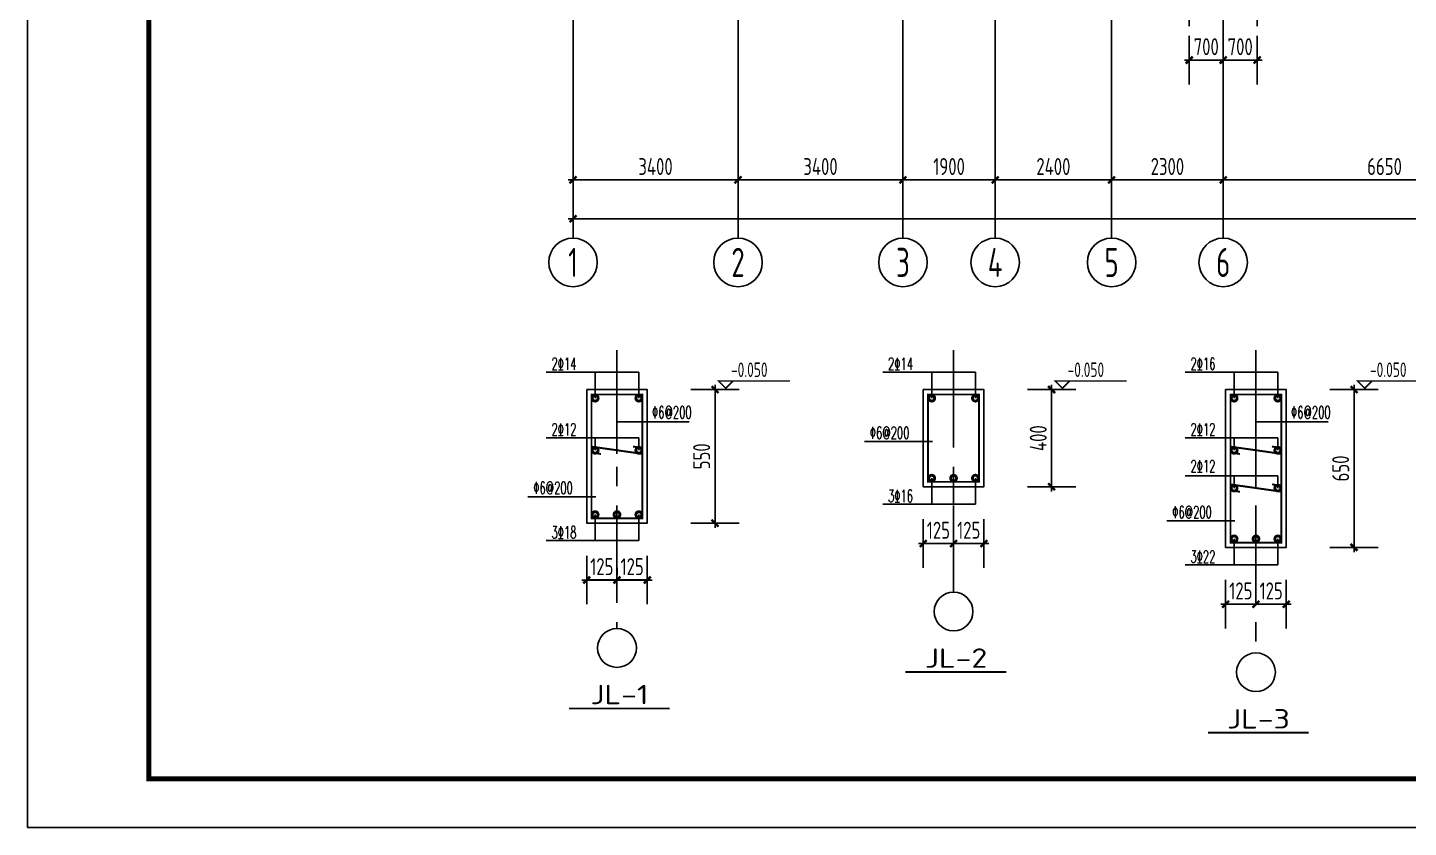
# Model space of a CAD drawing. Extents: x 665703 to 1047784, y -160603 to 92239.
# Drawn here: x 668998 to 697455, y 50222 to 66695 of the extents above; entities that cross this region are included whole.
import ezdxf
from ezdxf.enums import TextEntityAlignment as Align

# ---------------------------------------------------------------- set-up
doc = ezdxf.new("R2010")
doc.units = 0
doc.header["$LTSCALE"] = 800
doc.linetypes.add('CENTER', pattern=[2, 1.25, -0.25, 0.25, -0.25])
doc.linetypes.add('CENTERX2', pattern=[4, 2.5, -0.5, 0.5, -0.5])
doc.layers.get('0').update_dxf_attribs({"linetype": 'CONTINUOUS'})
doc.layers.get('Defpoints').update_dxf_attribs({"linetype": 'CONTINUOUS'})
for name, color, linetype in [('AXINI', 5, 'CENTERX2'), ('AXIS', 4, 'CENTER'), ('DIM', 2, 'CONTINUOUS'), ('GJ', 1, 'CONTINUOUS'), ('GPSCOMMON', 7, 'CONTINUOUS'), ('NUM', 7, 'CONTINUOUS'), ('TK', 7, 'CONTINUOUS'), ('承台', 7, 'CONTINUOUS')]:
    doc.layers.add(name, color=color, linetype=linetype)
doc.styles.add('HZ1', font='TXT.shx', dxfattribs={"width": 0.6, "height": 250, "bigfont": 'HZTXT.shx'})
doc.styles.add('TSSD_Axis', font='tssdeng.shx', dxfattribs={"width": 0.7, "bigfont": 'tssdchn.shx'})
doc.styles.add('TSSD_Dimension', font='Tssdeng.shx', dxfattribs={"width": 0.75, "bigfont": 'hztxt.shx'})
doc.dimstyles.new('TSSD_100_100', dxfattribs={"dimtxt": 350, "dimasz": 100, "dimexe": 100, "dimexo": 250, "dimgap": 100, "dimtad": 1, "dimdec": 0, "dimzin": 0, "dimdsep": 46, "dimtxsty": 'TSSD_Dimension', "dimblk": 'ARCHTICK', "dimcen": 0, "dimdle": 100, "dimclrt": 7, "dimadec": 0, "dimazin": 0, "dimtfac": 1, "dimtdec": 0, "dimtix": 1, "dimtmove": 2, "dimatfit": 3, "dimldrblk": 'ARCHTICK', "dimfxl": 0, "dimtolj": 1, "dimtzin": 0, "dimarcsym": 0})
doc.dimstyles.new('TSSD_20_100', dxfattribs={"dimtxt": 350, "dimasz": 100, "dimexe": 100, "dimexo": 250, "dimgap": 100, "dimtad": 1, "dimdec": 0, "dimlfac": 0.2, "dimzin": 0, "dimdsep": 46, "dimtxsty": 'TSSD_Dimension', "dimblk": 'ARCHTICK', "dimcen": 0, "dimdle": 100, "dimclrt": 7, "dimadec": 0, "dimazin": 0, "dimtfac": 1, "dimtdec": 0, "dimtix": 1, "dimtmove": 2, "dimatfit": 3, "dimldrblk": 'ARCHTICK', "dimfxl": 0, "dimtolj": 1, "dimtzin": 0, "dimarcsym": 0})

# ---------------------------------------------------------------- blocks, each defined once
blk = doc.blocks.new('ts_axno')
at = {"color": 0, "linetype": 'ByBlock', "lineweight": -2}
blk.add_circle((0, 0), 0.5, dxfattribs=at)
at = {"color": 0, "linetype": 'ByBlock', "lineweight": -2, "style": 'TSSD_Axis', "width": 0.7}
blk.add_attdef('A', text='', height=0.6, dxfattribs=at).set_placement((0, 0), align=Align.MIDDLE_CENTER)
blk = doc.blocks.new('_ArchTick')
at = {"color": 0, "const_width": 0.5}
blk.add_lwpolyline([(-0.71, -0.71), (0.71, 0.71)], dxfattribs=at)
blk = doc.blocks.new('*D1181')
at = {"layer": 'Defpoints', "color": 0, "transparency": 16777216}
for p in [(693639, 66359), (700289, 66359), (693639, 63559)]:
    blk.add_point(p, dxfattribs=at)
at = {"layer": 'DIM', "color": 0, "lineweight": -2, "transparency": 16777216}
for p, q in [((693639, 66109), (693639, 63459)), ((700289, 66109), (700289, 63459)), ((700389, 63559), (693539, 63559))]:
    blk.add_line(p, q, dxfattribs=at)
at = {"layer": 'DIM', "color": 0, "lineweight": -2, "transparency": 16777216, "xscale": 100, "yscale": 100, "zscale": 100, "rotation": 180}
blk.add_blockref('_ArchTick', (693639, 63559), dxfattribs=at)
at = {"layer": 'DIM', "color": 0, "lineweight": -2, "transparency": 16777216, "xscale": 100, "yscale": 100, "zscale": 100}
blk.add_blockref('_ArchTick', (700289, 63559), dxfattribs=at)
at = {"layer": 'DIM', "color": 7, "transparency": 16777216, "insert": (696964, 63834), "char_height": 350, "attachment_point": 5, "style": 'TSSD_Dimension'}
blk.add_mtext('\\A1;6650', dxfattribs=at)
blk = doc.blocks.new('*D1180')
at = {"layer": 'Defpoints', "color": 0, "transparency": 16777216}
for p in [(691339, 66359), (693639, 66359), (691339, 63559)]:
    blk.add_point(p, dxfattribs=at)
at = {"layer": 'DIM', "color": 0, "lineweight": -2, "transparency": 16777216}
for p, q in [((691339, 66109), (691339, 63459)), ((693639, 66109), (693639, 63459)), ((693739, 63559), (691239, 63559))]:
    blk.add_line(p, q, dxfattribs=at)
at = {"layer": 'DIM', "color": 0, "lineweight": -2, "transparency": 16777216, "xscale": 100, "yscale": 100, "zscale": 100, "rotation": 180}
blk.add_blockref('_ArchTick', (691339, 63559), dxfattribs=at)
at = {"layer": 'DIM', "color": 0, "lineweight": -2, "transparency": 16777216, "xscale": 100, "yscale": 100, "zscale": 100}
blk.add_blockref('_ArchTick', (693639, 63559), dxfattribs=at)
at = {"layer": 'DIM', "color": 7, "transparency": 16777216, "insert": (692489, 63834), "char_height": 350, "attachment_point": 5, "style": 'TSSD_Dimension'}
blk.add_mtext('\\A1;2300', dxfattribs=at)
blk = doc.blocks.new('*D1179')
at = {"layer": 'Defpoints', "color": 0, "transparency": 16777216}
for p in [(688939, 66359), (691339, 66359), (688939, 63559)]:
    blk.add_point(p, dxfattribs=at)
at = {"layer": 'DIM', "color": 0, "lineweight": -2, "transparency": 16777216}
for p, q in [((688939, 66109), (688939, 63459)), ((691339, 66109), (691339, 63459)), ((691439, 63559), (688839, 63559))]:
    blk.add_line(p, q, dxfattribs=at)
at = {"layer": 'DIM', "color": 0, "lineweight": -2, "transparency": 16777216, "xscale": 100, "yscale": 100, "zscale": 100, "rotation": 180}
blk.add_blockref('_ArchTick', (688939, 63559), dxfattribs=at)
at = {"layer": 'DIM', "color": 0, "lineweight": -2, "transparency": 16777216, "xscale": 100, "yscale": 100, "zscale": 100}
blk.add_blockref('_ArchTick', (691339, 63559), dxfattribs=at)
at = {"layer": 'DIM', "color": 7, "transparency": 16777216, "insert": (690139, 63834), "char_height": 350, "attachment_point": 5, "style": 'TSSD_Dimension'}
blk.add_mtext('\\A1;2400', dxfattribs=at)
blk = doc.blocks.new('*D1178')
at = {"layer": 'Defpoints', "color": 0, "transparency": 16777216}
for p in [(687039, 66359), (688939, 66359), (687039, 63559)]:
    blk.add_point(p, dxfattribs=at)
at = {"layer": 'DIM', "color": 0, "lineweight": -2, "transparency": 16777216}
for p, q in [((687039, 66109), (687039, 63459)), ((688939, 66109), (688939, 63459)), ((689039, 63559), (686939, 63559))]:
    blk.add_line(p, q, dxfattribs=at)
at = {"layer": 'DIM', "color": 0, "lineweight": -2, "transparency": 16777216, "xscale": 100, "yscale": 100, "zscale": 100, "rotation": 180}
blk.add_blockref('_ArchTick', (687039, 63559), dxfattribs=at)
at = {"layer": 'DIM', "color": 0, "lineweight": -2, "transparency": 16777216, "xscale": 100, "yscale": 100, "zscale": 100}
blk.add_blockref('_ArchTick', (688939, 63559), dxfattribs=at)
at = {"layer": 'DIM', "color": 7, "transparency": 16777216, "insert": (687989, 63834), "char_height": 350, "attachment_point": 5, "style": 'TSSD_Dimension'}
blk.add_mtext('\\A1;1900', dxfattribs=at)
blk = doc.blocks.new('*D1177')
at = {"layer": 'Defpoints', "color": 0, "transparency": 16777216}
for p in [(683639, 66359), (687039, 66359), (683639, 63559)]:
    blk.add_point(p, dxfattribs=at)
at = {"layer": 'DIM', "color": 0, "lineweight": -2, "transparency": 16777216}
for p, q in [((683639, 66109), (683639, 63459)), ((687039, 66109), (687039, 63459)), ((687139, 63559), (683539, 63559))]:
    blk.add_line(p, q, dxfattribs=at)
at = {"layer": 'DIM', "color": 0, "lineweight": -2, "transparency": 16777216, "xscale": 100, "yscale": 100, "zscale": 100, "rotation": 180}
blk.add_blockref('_ArchTick', (683639, 63559), dxfattribs=at)
at = {"layer": 'DIM', "color": 0, "lineweight": -2, "transparency": 16777216, "xscale": 100, "yscale": 100, "zscale": 100}
blk.add_blockref('_ArchTick', (687039, 63559), dxfattribs=at)
at = {"layer": 'DIM', "color": 7, "transparency": 16777216, "insert": (685339, 63834), "char_height": 350, "attachment_point": 5, "style": 'TSSD_Dimension'}
blk.add_mtext('\\A1;3400', dxfattribs=at)
blk = doc.blocks.new('*D1176')
at = {"layer": 'Defpoints', "color": 0, "transparency": 16777216}
for p in [(680239, 66359), (683639, 66359), (680239, 63559)]:
    blk.add_point(p, dxfattribs=at)
at = {"layer": 'DIM', "color": 0, "lineweight": -2, "transparency": 16777216}
for p, q in [((680239, 66109), (680239, 63459)), ((683639, 66109), (683639, 63459)), ((683739, 63559), (680139, 63559))]:
    blk.add_line(p, q, dxfattribs=at)
at = {"layer": 'DIM', "color": 0, "lineweight": -2, "transparency": 16777216, "xscale": 100, "yscale": 100, "zscale": 100, "rotation": 180}
blk.add_blockref('_ArchTick', (680239, 63559), dxfattribs=at)
at = {"layer": 'DIM', "color": 0, "lineweight": -2, "transparency": 16777216, "xscale": 100, "yscale": 100, "zscale": 100}
blk.add_blockref('_ArchTick', (683639, 63559), dxfattribs=at)
at = {"layer": 'DIM', "color": 7, "transparency": 16777216, "insert": (681939, 63834), "char_height": 350, "attachment_point": 5, "style": 'TSSD_Dimension'}
blk.add_mtext('\\A1;3400', dxfattribs=at)
blk = doc.blocks.new('*D1167')
at = {"layer": 'Defpoints', "color": 0, "transparency": 16777216}
for p in [(680239, 66359), (720239, 66359), (720239, 62759)]:
    blk.add_point(p, dxfattribs=at)
at = {"layer": 'DIM', "color": 0, "lineweight": -2, "transparency": 16777216}
for p, q in [((680239, 66109), (680239, 62659)), ((720239, 66109), (720239, 62659)), ((680139, 62759), (720339, 62759))]:
    blk.add_line(p, q, dxfattribs=at)
at = {"layer": 'DIM', "color": 0, "lineweight": -2, "transparency": 16777216, "xscale": 100, "yscale": 100, "zscale": 100, "rotation": 180}
blk.add_blockref('_ArchTick', (680239, 62759), dxfattribs=at)
at = {"layer": 'DIM', "color": 0, "lineweight": -2, "transparency": 16777216, "xscale": 100, "yscale": 100, "zscale": 100}
blk.add_blockref('_ArchTick', (720239, 62759), dxfattribs=at)
at = {"layer": 'DIM', "color": 7, "transparency": 16777216, "insert": (700239, 63034), "char_height": 350, "attachment_point": 5, "style": 'TSSD_Dimension'}
blk.add_mtext('\\A1;40000', dxfattribs=at)
blk = doc.blocks.new('*D1200')
at = {"layer": 'Defpoints', "color": 0, "transparency": 16777216}
for p in [(692939, 66027), (693639, 66027), (693639, 66027)]:
    blk.add_point(p, dxfattribs=at)
at = {"layer": 'DIM', "color": 0, "lineweight": -2, "transparency": 16777216}
for p, q in [((692939, 66027), (692839, 66027)), ((692939, 66277), (692939, 66127)), ((692939, 66027), (693639, 66027)), ((693639, 66277), (693639, 66127)), ((693639, 66027), (693739, 66027))]:
    blk.add_line(p, q, dxfattribs=at)
at = {"layer": 'DIM', "color": 0, "lineweight": -2, "transparency": 16777216, "xscale": 100, "yscale": 100, "zscale": 100}
blk.add_blockref('_ArchTick', (692939, 66027), dxfattribs=at)
at = {"layer": 'DIM', "color": 0, "lineweight": -2, "transparency": 16777216, "xscale": 100, "yscale": 100, "zscale": 100, "rotation": 180}
blk.add_blockref('_ArchTick', (693639, 66027), dxfattribs=at)
at = {"layer": 'DIM', "color": 7, "transparency": 16777216, "insert": (693289, 66302), "char_height": 350, "attachment_point": 5, "style": 'TSSD_Dimension'}
blk.add_mtext('\\A1;700', dxfattribs=at)
blk = doc.blocks.new('*D1199')
at = {"layer": 'Defpoints', "color": 0, "transparency": 16777216}
for p in [(693639, 66027), (694339, 66027), (694339, 66027)]:
    blk.add_point(p, dxfattribs=at)
at = {"layer": 'DIM', "color": 0, "lineweight": -2, "transparency": 16777216}
for p, q in [((693639, 66027), (693539, 66027)), ((693639, 66277), (693639, 66127)), ((693639, 66027), (694339, 66027)), ((694339, 66277), (694339, 66127)), ((694339, 66027), (694439, 66027))]:
    blk.add_line(p, q, dxfattribs=at)
at = {"layer": 'DIM', "color": 0, "lineweight": -2, "transparency": 16777216, "xscale": 100, "yscale": 100, "zscale": 100}
blk.add_blockref('_ArchTick', (693639, 66027), dxfattribs=at)
at = {"layer": 'DIM', "color": 0, "lineweight": -2, "transparency": 16777216, "xscale": 100, "yscale": 100, "zscale": 100, "rotation": 180}
blk.add_blockref('_ArchTick', (694339, 66027), dxfattribs=at)
at = {"layer": 'DIM', "color": 7, "transparency": 16777216, "insert": (693989, 66302), "char_height": 350, "attachment_point": 5, "style": 'TSSD_Dimension'}
blk.add_mtext('\\A1;700', dxfattribs=at)
blk = doc.blocks.new('TK2')
at = {"layer": 'TK', "color": 2}
blk.add_lwpolyline([(59400, 42000), (0, 42000), (0, 0), (59400, 0)], close=True, dxfattribs=at)
at = {"layer": 'TK', "color": 2, "const_width": 100}
blk.add_lwpolyline([(2500, 41000), (58400, 41000), (58400, 1000), (2500, 1000)], close=True, dxfattribs=at)
blk = doc.blocks.new('*D1190')
at = {"layer": 'Defpoints', "color": 0, "transparency": 16777216}
for p in [(680520, 55317), (681145, 55317), (681145, 55317)]:
    blk.add_point(p, dxfattribs=at)
at = {"layer": 'DIM', "color": 0, "lineweight": -2, "transparency": 16777216}
for p, q in [((680520, 55567), (680520, 55417)), ((681145, 55567), (681145, 55417)), ((680520, 55317), (680420, 55317)), ((680520, 55317), (681145, 55317)), ((681145, 55317), (681245, 55317))]:
    blk.add_line(p, q, dxfattribs=at)
at = {"layer": 'DIM', "color": 0, "lineweight": -2, "transparency": 16777216, "xscale": 100, "yscale": 100, "zscale": 100}
blk.add_blockref('_ArchTick', (680520, 55317), dxfattribs=at)
at = {"layer": 'DIM', "color": 0, "lineweight": -2, "transparency": 16777216, "xscale": 100, "yscale": 100, "zscale": 100, "rotation": 180}
blk.add_blockref('_ArchTick', (681145, 55317), dxfattribs=at)
at = {"layer": 'DIM', "color": 7, "transparency": 16777216, "insert": (680832, 55592), "char_height": 350, "attachment_point": 5, "style": 'TSSD_Dimension'}
blk.add_mtext('\\A1;125', dxfattribs=at)
blk = doc.blocks.new('*D1186')
at = {"layer": 'Defpoints', "color": 0, "transparency": 16777216}
for p in [(683165, 59239), (683165, 59239), (683165, 56489)]:
    blk.add_point(p, dxfattribs=at)
at = {"layer": 'DIM', "color": 0, "lineweight": -2, "transparency": 16777216}
for p, q in [((682915, 59239), (683065, 59239)), ((683165, 56389), (683165, 59339)), ((682915, 56489), (683065, 56489))]:
    blk.add_line(p, q, dxfattribs=at)
at = {"layer": 'DIM', "color": 0, "lineweight": -2, "transparency": 16777216, "xscale": 100, "yscale": 100, "zscale": 100}
for p, rotation in [((683165, 59239), 90), ((683165, 56489), 270)]:
    blk.add_blockref('_ArchTick', p, dxfattribs=dict(at, rotation=rotation))
at = {"layer": 'DIM', "color": 7, "transparency": 16777216, "insert": (682890, 57864), "char_height": 350, "attachment_point": 5, "rotation": 90, "style": 'TSSD_Dimension'}
blk.add_mtext('\\A1;550', dxfattribs=at)
blk = doc.blocks.new('*D1189')
at = {"layer": 'Defpoints', "color": 0, "transparency": 16777216}
for p in [(681145, 55317), (681770, 55317), (681770, 55317)]:
    blk.add_point(p, dxfattribs=at)
at = {"layer": 'DIM', "color": 0, "lineweight": -2, "transparency": 16777216}
for p, q in [((681145, 55567), (681145, 55417)), ((681770, 55567), (681770, 55417)), ((681145, 55317), (681045, 55317)), ((681145, 55317), (681770, 55317)), ((681770, 55317), (681870, 55317))]:
    blk.add_line(p, q, dxfattribs=at)
at = {"layer": 'DIM', "color": 0, "lineweight": -2, "transparency": 16777216, "xscale": 100, "yscale": 100, "zscale": 100}
blk.add_blockref('_ArchTick', (681145, 55317), dxfattribs=at)
at = {"layer": 'DIM', "color": 0, "lineweight": -2, "transparency": 16777216, "xscale": 100, "yscale": 100, "zscale": 100, "rotation": 180}
blk.add_blockref('_ArchTick', (681770, 55317), dxfattribs=at)
at = {"layer": 'DIM', "color": 7, "transparency": 16777216, "insert": (681457, 55592), "char_height": 350, "attachment_point": 5, "style": 'TSSD_Dimension'}
blk.add_mtext('\\A1;125', dxfattribs=at)
blk = doc.blocks.new('*D1188')
at = {"layer": 'Defpoints', "color": 0, "transparency": 16777216}
for p in [(687457, 56067), (688082, 56067), (688082, 56067)]:
    blk.add_point(p, dxfattribs=at)
at = {"layer": 'DIM', "color": 0, "lineweight": -2, "transparency": 16777216}
for p, q in [((687457, 56067), (687357, 56067)), ((687457, 56317), (687457, 56167)), ((687457, 56067), (688082, 56067)), ((688082, 56317), (688082, 56167)), ((688082, 56067), (688182, 56067))]:
    blk.add_line(p, q, dxfattribs=at)
at = {"layer": 'DIM', "color": 0, "lineweight": -2, "transparency": 16777216, "xscale": 100, "yscale": 100, "zscale": 100}
blk.add_blockref('_ArchTick', (687457, 56067), dxfattribs=at)
at = {"layer": 'DIM', "color": 0, "lineweight": -2, "transparency": 16777216, "xscale": 100, "yscale": 100, "zscale": 100, "rotation": 180}
blk.add_blockref('_ArchTick', (688082, 56067), dxfattribs=at)
at = {"layer": 'DIM', "color": 7, "transparency": 16777216, "insert": (687769, 56342), "char_height": 350, "attachment_point": 5, "style": 'TSSD_Dimension'}
blk.add_mtext('\\A1;125', dxfattribs=at)
blk = doc.blocks.new('*D1185')
at = {"layer": 'Defpoints', "color": 0, "transparency": 16777216}
for p in [(690102, 59239), (690102, 59239), (690102, 57239)]:
    blk.add_point(p, dxfattribs=at)
at = {"layer": 'DIM', "color": 0, "lineweight": -2, "transparency": 16777216}
for p, q in [((689852, 59239), (690002, 59239)), ((690102, 57139), (690102, 59339)), ((689852, 57239), (690002, 57239))]:
    blk.add_line(p, q, dxfattribs=at)
at = {"layer": 'DIM', "color": 0, "lineweight": -2, "transparency": 16777216, "xscale": 100, "yscale": 100, "zscale": 100}
for p, rotation in [((690102, 59239), 90), ((690102, 57239), 270)]:
    blk.add_blockref('_ArchTick', p, dxfattribs=dict(at, rotation=rotation))
at = {"layer": 'DIM', "color": 7, "transparency": 16777216, "insert": (689827, 58239), "char_height": 350, "attachment_point": 5, "rotation": 90, "style": 'TSSD_Dimension'}
blk.add_mtext('\\A1;400', dxfattribs=at)
blk = doc.blocks.new('*D1187')
at = {"layer": 'Defpoints', "color": 0, "transparency": 16777216}
for p in [(688082, 56067), (688707, 56067), (688707, 56067)]:
    blk.add_point(p, dxfattribs=at)
at = {"layer": 'DIM', "color": 0, "lineweight": -2, "transparency": 16777216}
for p, q in [((688082, 56067), (687982, 56067)), ((688082, 56317), (688082, 56167)), ((688082, 56067), (688707, 56067)), ((688707, 56317), (688707, 56167)), ((688707, 56067), (688807, 56067))]:
    blk.add_line(p, q, dxfattribs=at)
at = {"layer": 'DIM', "color": 0, "lineweight": -2, "transparency": 16777216, "xscale": 100, "yscale": 100, "zscale": 100}
blk.add_blockref('_ArchTick', (688082, 56067), dxfattribs=at)
at = {"layer": 'DIM', "color": 0, "lineweight": -2, "transparency": 16777216, "xscale": 100, "yscale": 100, "zscale": 100, "rotation": 180}
blk.add_blockref('_ArchTick', (688707, 56067), dxfattribs=at)
at = {"layer": 'DIM', "color": 7, "transparency": 16777216, "insert": (688394, 56342), "char_height": 350, "attachment_point": 5, "style": 'TSSD_Dimension'}
blk.add_mtext('\\A1;125', dxfattribs=at)
blk = doc.blocks.new('*D1192')
at = {"layer": 'Defpoints', "color": 0, "transparency": 16777216}
for p in [(693689, 54817), (694314, 54817), (694314, 54817)]:
    blk.add_point(p, dxfattribs=at)
at = {"layer": 'DIM', "color": 0, "lineweight": -2, "transparency": 16777216}
for p, q in [((693689, 55067), (693689, 54917)), ((694314, 55067), (694314, 54917)), ((693689, 54817), (693589, 54817)), ((693689, 54817), (694314, 54817)), ((694314, 54817), (694414, 54817))]:
    blk.add_line(p, q, dxfattribs=at)
at = {"layer": 'DIM', "color": 0, "lineweight": -2, "transparency": 16777216, "xscale": 100, "yscale": 100, "zscale": 100}
blk.add_blockref('_ArchTick', (693689, 54817), dxfattribs=at)
at = {"layer": 'DIM', "color": 0, "lineweight": -2, "transparency": 16777216, "xscale": 100, "yscale": 100, "zscale": 100, "rotation": 180}
blk.add_blockref('_ArchTick', (694314, 54817), dxfattribs=at)
at = {"layer": 'DIM', "color": 7, "transparency": 16777216, "insert": (694002, 55092), "char_height": 350, "attachment_point": 5, "style": 'TSSD_Dimension'}
blk.add_mtext('\\A1;125', dxfattribs=at)
blk = doc.blocks.new('*D1184')
at = {"layer": 'Defpoints', "color": 0, "transparency": 16777216}
for p in [(696335, 59239), (696335, 59239), (696335, 55989)]:
    blk.add_point(p, dxfattribs=at)
at = {"layer": 'DIM', "color": 0, "lineweight": -2, "transparency": 16777216}
for p, q in [((696085, 59239), (696235, 59239)), ((696335, 55889), (696335, 59339)), ((696085, 55989), (696235, 55989))]:
    blk.add_line(p, q, dxfattribs=at)
at = {"layer": 'DIM', "color": 0, "lineweight": -2, "transparency": 16777216, "xscale": 100, "yscale": 100, "zscale": 100}
for p, rotation in [((696335, 59239), 90), ((696335, 55989), 270)]:
    blk.add_blockref('_ArchTick', p, dxfattribs=dict(at, rotation=rotation))
at = {"layer": 'DIM', "color": 7, "transparency": 16777216, "insert": (696060, 57614), "char_height": 350, "attachment_point": 5, "rotation": 90, "style": 'TSSD_Dimension'}
blk.add_mtext('\\A1;650', dxfattribs=at)
blk = doc.blocks.new('*D1191')
at = {"layer": 'Defpoints', "color": 0, "transparency": 16777216}
for p in [(694314, 54817), (694939, 54817), (694939, 54817)]:
    blk.add_point(p, dxfattribs=at)
at = {"layer": 'DIM', "color": 0, "lineweight": -2, "transparency": 16777216}
for p, q in [((694314, 55067), (694314, 54917)), ((694939, 55067), (694939, 54917)), ((694314, 54817), (694214, 54817)), ((694314, 54817), (694939, 54817)), ((694939, 54817), (695039, 54817))]:
    blk.add_line(p, q, dxfattribs=at)
at = {"layer": 'DIM', "color": 0, "lineweight": -2, "transparency": 16777216, "xscale": 100, "yscale": 100, "zscale": 100}
blk.add_blockref('_ArchTick', (694314, 54817), dxfattribs=at)
at = {"layer": 'DIM', "color": 0, "lineweight": -2, "transparency": 16777216, "xscale": 100, "yscale": 100, "zscale": 100, "rotation": 180}
blk.add_blockref('_ArchTick', (694939, 54817), dxfattribs=at)
at = {"layer": 'DIM', "color": 7, "transparency": 16777216, "insert": (694627, 55092), "char_height": 350, "attachment_point": 5, "style": 'TSSD_Dimension'}
blk.add_mtext('\\A1;125', dxfattribs=at)

msp = doc.modelspace()

# ---------------------------------------------------------------- linework, layer by layer
at = {"layer": 'AXINI'}
for p, q in [((681144.8, 60049.2), (681144.8, 54317.5)), ((688081.6, 60049.2), (688081.6, 55067.5)), ((694314.3, 60049.2), (694314.3, 53817.5))]:
    msp.add_line(p, q, dxfattribs=at)
at = {"layer": 'AXIS'}
for p, q in [((693638.8, 66358.9), (693638.8, 88845.1)), ((687038.8, 66358.9), (687038.8, 87379.3)), ((680238.8, 66358.9), (680238.8, 87358.9)), ((683638.8, 66358.9), (683638.8, 87358.9)), ((688938.8, 66358.9), (688938.8, 86233.9)), ((691338.8, 66358.9), (691338.8, 86233.9)), ((692938.8, 65526.8), (692938.8, 68437.6)), ((694338.8, 65526.8), (694338.8, 68437.6))]:
    msp.add_line(p, q, dxfattribs=at)
at = {"layer": 'DIM'}
for points, const_width in [([(683537.2, 59417), (683387.2, 59267), (683237.2, 59417), (684713.7, 59417)], 31.2), ([(690473.9, 59417), (690323.9, 59267), (690173.9, 59417), (691650.5, 59417)], 31.2), ([(696706.7, 59417), (696556.7, 59267), (696406.7, 59417), (697883.2, 59417)], 31.2), ([(687089.3, 53420.3), (689169.7, 53420.3)], 40), ([(680152.5, 52670.3), (682233, 52670.3)], 40), ([(693322, 52170.3), (695402.5, 52170.3)], 40)]:
    msp.add_lwpolyline(points, dxfattribs=dict(at, const_width=const_width))
for centre in [(688081.6, 54667.5), (681144.8, 53917.5), (694314.3, 53417.5)]:
    msp.add_circle(centre, 400, dxfattribs=at)
at = {"layer": 'GJ', "const_width": 40}
for points in [[(680619.8, 59138.8), (681669.8, 59138.8), (681669.8, 56588.8), (680619.8, 56588.8)], [(687556.6, 59138.8), (688606.6, 59138.8), (688606.6, 57338.8), (687556.6, 57338.8)], [(693789.3, 59138.8), (694839.3, 59138.8), (694839.3, 56088.8), (693789.3, 56088.8)]]:
    msp.add_lwpolyline(points, close=True, dxfattribs=at)
at = {"layer": 'GJ', "const_width": 120}
for points in [[(680664.9, 59062.9, 1), (680724.9, 59062.9, 1)], [(681624.8, 59062.9, -1), (681564.8, 59062.9, -1)], [(687601.6, 59062.9, 1), (687661.6, 59062.9, 1)], [(688561.5, 59062.9, -1), (688501.5, 59062.9, -1)], [(693834.3, 59062.9, 1), (693894.3, 59062.9, 1)], [(694794.2, 59062.9, -1), (694734.2, 59062.9, -1)], [(680664.9, 57988.8, -1), (680724.9, 57988.8, -1)], [(681624.8, 57988.8, 1), (681564.8, 57988.8, 1)], [(693834.3, 57988.8, -1), (693894.3, 57988.8, -1)], [(694794.2, 57988.8, 1), (694734.2, 57988.8, 1)], [(687601.6, 57414.7, -1), (687661.6, 57414.7, -1)], [(688051.6, 57414.7, -1), (688111.6, 57414.7, -1)], [(688561.5, 57414.7, 1), (688501.5, 57414.7, 1)], [(693834.3, 57210.1, -1), (693894.3, 57210.1, -1)], [(694794.2, 57210.1, 1), (694734.2, 57210.1, 1)], [(680664.9, 56664.7, -1), (680724.9, 56664.7, -1)], [(681114.8, 56664.7, -1), (681174.8, 56664.7, -1)], [(681624.8, 56664.7, 1), (681564.8, 56664.7, 1)], [(693834.3, 56164.7, -1), (693894.3, 56164.7, -1)], [(694284.3, 56164.7, -1), (694344.3, 56164.7, -1)], [(694794.2, 56164.7, 1), (694734.2, 56164.7, 1)]]:
    msp.add_lwpolyline(points, format="xyb", close=True, dxfattribs=at)
at = {"layer": 'GJ', "const_width": 40}
for points in [[(680815.3, 57913.8), (680619.8, 57942.9), (680619.8, 58064.2), (681669.8, 57915.5), (681669.8, 58036.8), (681474.3, 58065.9)], [(693984.8, 57913.8), (693789.3, 57942.9), (693789.3, 58064.2), (694839.3, 57915.5), (694839.3, 58036.8), (694643.8, 58065.9)], [(693984.8, 57135.1), (693789.3, 57164.1), (693789.3, 57285.5), (694839.3, 57136.8), (694839.3, 57258.1), (694643.8, 57287.2)]]:
    msp.add_lwpolyline(points, dxfattribs=at)
at = {"layer": 'GPSCOMMON'}
msp.add_line((692938.8, 66026.8), (694338.8, 66026.8), dxfattribs=at)
at = {"layer": 'NUM'}
for p, q in [((680238.8, 66358.9), (680238.8, 62358.9)), ((683638.8, 66358.9), (683638.8, 62358.9)), ((687038.8, 66358.9), (687038.8, 62358.9)), ((688938.8, 66358.9), (688938.8, 62358.9)), ((691338.8, 66358.9), (691338.8, 62358.9)), ((693638.8, 66358.9), (693638.8, 62358.9))]:
    msp.add_line(p, q, dxfattribs=at)
at = {"layer": '承台'}
for p, q in [((681594.8, 59596.3), (679688.4, 59596.3)), ((680694.9, 59062.9), (680694.9, 59596.3)), ((681594.8, 59062.9), (681594.8, 59596.3)), ((688531.5, 59596.3), (686625.2, 59596.3)), ((687631.6, 59062.9), (687631.6, 59596.3)), ((688531.5, 59062.9), (688531.5, 59596.3)), ((694764.2, 59596.3), (692857.9, 59596.3)), ((693864.3, 59062.9), (693864.3, 59596.3)), ((694764.2, 59062.9), (694764.2, 59596.3)), ((682665.4, 59238.8), (683665.4, 59238.8)), ((683165.4, 59238.8), (683165.4, 56488.8)), ((689602.1, 59238.8), (690602.1, 59238.8)), ((690102.1, 59238.8), (690102.1, 57238.8)), ((695834.9, 59238.8), (696834.9, 59238.8)), ((696334.9, 59238.8), (696334.9, 55988.8)), ((681141.7, 58575.6), (682635.5, 58575.6)), ((681141.7, 57915.2), (681141.7, 58575.6)), ((688078.5, 58165.2), (688078.5, 58575.6)), ((694311.2, 58575.6), (695805, 58575.6)), ((694311.2, 57211.6), (694311.2, 58575.6)), ((681594.8, 58243.3), (679688.4, 58243.3)), ((680694.9, 57988.8), (680694.9, 58243.3)), ((681594.8, 57988.8), (681594.8, 58243.3)), ((686244.7, 58166.9), (687647.1, 58166.9)), ((694764.2, 58243.3), (692857.9, 58243.3)), ((693864.3, 57988.8), (693864.3, 58243.3)), ((694764.2, 57988.8), (694764.2, 58243.3)), ((687631.6, 57414.7), (687631.6, 56881.3)), ((688081.6, 57414.7), (688081.6, 56881.3)), ((688531.5, 57414.7), (688531.5, 56881.3)), ((689602.1, 57238.8), (690602.1, 57238.8)), ((694764.2, 57464.6), (692857.9, 57464.6)), ((693864.3, 57210.1), (693864.3, 57464.6)), ((694764.2, 57210.1), (694764.2, 57464.6)), ((679308, 57033), (680710.4, 57033)), ((680694.9, 56664.7), (680694.9, 56131.3)), ((681144.8, 56664.7), (681144.8, 56131.3)), ((681594.8, 56664.7), (681594.8, 56131.3)), ((688531.5, 56881.3), (686625.2, 56881.3)), ((682665.4, 56488.8), (683665.4, 56488.8)), ((687456.6, 56567.5), (687456.6, 55567.5)), ((688706.6, 56567.5), (688706.6, 55567.5)), ((692477.5, 56533), (693879.9, 56533)), ((681594.8, 56131.3), (679688.4, 56131.3)), ((687456.6, 56067.5), (688756.6, 56067.5)), ((693864.3, 56164.7), (693864.3, 55631.3)), ((694314.3, 56164.7), (694314.3, 55631.3)), ((694764.2, 56164.7), (694764.2, 55631.3)), ((680519.8, 55817.5), (680519.8, 54817.5)), ((681769.8, 55817.5), (681769.8, 54817.5)), ((695834.9, 55988.8), (696834.9, 55988.8)), ((694764.2, 55631.3), (692857.9, 55631.3)), ((680519.8, 55317.5), (681819.8, 55317.5)), ((693689.3, 55317.5), (693689.3, 54317.5)), ((694939.3, 55317.5), (694939.3, 54317.5)), ((693689.3, 54817.5), (694989.3, 54817.5))]:
    msp.add_line(p, q, dxfattribs=at)
for points in [[(680519.8, 59238.8), (681769.8, 59238.8), (681769.8, 56488.8), (680519.8, 56488.8)], [(687456.6, 59238.8), (688706.6, 59238.8), (688706.6, 57238.8), (687456.6, 57238.8)], [(693689.3, 59238.8), (694939.3, 59238.8), (694939.3, 55988.8), (693689.3, 55988.8)]]:
    msp.add_lwpolyline(points, close=True, dxfattribs=at)

# ---------------------------------------------------------------- block references
at = {"layer": 'DIM'}
msp.add_blockref('TK2', (668997.7, 50221.9), dxfattribs=at)
at = {"layer": 'NUM'}
ref = msp.add_blockref('ts_axno', (680238.8, 61858.9), dxfattribs=dict(at, xscale=1000, yscale=1000, zscale=1000))
ref.add_attrib('1', '1', dxfattribs={"height": 600, "style": 'TSSD_Axis', "width": 0.7}).set_placement((680238.8, 61858.9), align=Align.MIDDLE_CENTER)
ref = msp.add_blockref('ts_axno', (683638.8, 61858.9), dxfattribs=dict(at, xscale=1000, yscale=1000, zscale=1000))
ref.add_attrib('2', '2', dxfattribs={"height": 600, "style": 'TSSD_Axis', "width": 0.7}).set_placement((683638.8, 61858.9), align=Align.MIDDLE_CENTER)
ref = msp.add_blockref('ts_axno', (687038.8, 61858.9), dxfattribs=dict(at, xscale=1000, yscale=1000, zscale=1000))
ref.add_attrib('3', '3', dxfattribs={"height": 600, "style": 'TSSD_Axis', "width": 0.7}).set_placement((687038.8, 61858.9), align=Align.MIDDLE_CENTER)
ref = msp.add_blockref('ts_axno', (688938.8, 61858.9), dxfattribs=dict(at, xscale=1000, yscale=1000, zscale=1000))
ref.add_attrib('4', '4', dxfattribs={"height": 600, "style": 'TSSD_Axis', "width": 0.7}).set_placement((688938.8, 61858.9), align=Align.MIDDLE_CENTER)
ref = msp.add_blockref('ts_axno', (691338.8, 61858.9), dxfattribs=dict(at, xscale=1000, yscale=1000, zscale=1000))
ref.add_attrib('5', '5', dxfattribs={"height": 600, "style": 'TSSD_Axis', "width": 0.7}).set_placement((691338.8, 61858.9), align=Align.MIDDLE_CENTER)
ref = msp.add_blockref('ts_axno', (693638.8, 61858.9), dxfattribs=dict(at, xscale=1000, yscale=1000, zscale=1000))
ref.add_attrib('6', '6', dxfattribs={"height": 600, "style": 'TSSD_Axis', "width": 0.7}).set_placement((693638.8, 61858.9), align=Align.MIDDLE_CENTER)

# ---------------------------------------------------------------- texts
at = {"layer": 'DIM', "style": 'TSSD_Dimension', "width": 0.7}
for p in [(683495, 59498.4), (690431.8, 59498.4), (696664.5, 59498.4)]:
    msp.add_text('-0.050', height=300, dxfattribs=at).set_placement(p)
at = {"layer": 'DIM', "style": 'TSSD_Dimension', "width": 1.25}
for s, p in [('JL-2', (688133.5, 53708.8)), ('JL-1', (681196.7, 52958.8)), ('JL-3', (694366.2, 52458.8))]:
    msp.add_text(s, height=400, dxfattribs=at).set_placement(p, align=Align.MIDDLE)
at = {"layer": '承台', "style": 'HZ1', "width": 0.6}
for s, p in [('2%%13114', (679794.6, 59646)), ('2%%13114', (686731.3, 59646)), ('2%%13116', (692964.1, 59646)), ('%%1306@200', (681866.6, 58645.2)), ('%%1306@200', (695036.1, 58645.2)), ('2%%13112', (679794.6, 58293.1)), ('%%1306@200', (686355.4, 58223.6)), ('2%%13112', (692964.1, 58293.1)), ('2%%13112', (692964.1, 57536)), ('%%1306@200', (679418.7, 57089.7)), ('3%%13116', (686731.3, 56923.6)), ('%%1306@200', (692588.2, 56589.7)), ('3%%13118', (679794.6, 56173.6)), ('3%%13122', (692964.1, 55673.6))]:
    msp.add_text(s, height=250, dxfattribs=at).set_placement(p)

# ---------------------------------------------------------------- dimensions: what is measured, and where the dimension line sits
at = {"layer": 'DIM'}
for base, p1, p2, angle, dimstyle, picture, middle in [((680238.8, 63558.9), (683638.8, 66358.9), (680238.8, 66358.9), 180, 'TSSD_100_100', '*D1176', (681938.8, 63833.9)), ((720238.8, 62758.9), (680238.8, 66358.9), (720238.8, 66358.9), 180, 'TSSD_100_100', '*D1167', (700238.8, 63033.9)), ((683638.8, 63558.9), (687038.8, 66358.9), (683638.8, 66358.9), 180, 'TSSD_100_100', '*D1177', (685338.8, 63833.9)), ((687038.8, 63558.9), (688938.8, 66358.9), (687038.8, 66358.9), 180, 'TSSD_100_100', '*D1178', (687988.8, 63833.9)), ((688938.8, 63558.9), (691338.8, 66358.9), (688938.8, 66358.9), 180, 'TSSD_100_100', '*D1179', (690138.8, 63833.9)), ((691338.8, 63558.9), (693638.8, 66358.9), (691338.8, 66358.9), 180, 'TSSD_100_100', '*D1180', (692488.8, 63833.9)), ((693638.8, 63558.9), (700288.8, 66358.9), (693638.8, 66358.9), 180, 'TSSD_100_100', '*D1181', (696963.8, 63833.9)), ((683165.4, 59238.8), (683165.4, 56488.8), (683165.4, 59238.8), 90, 'TSSD_20_100', '*D1186', (682890.4, 57863.8)), ((690102.1, 59238.8), (690102.1, 57238.8), (690102.1, 59238.8), 90, 'TSSD_20_100', '*D1185', (689827.1, 58238.8)), ((696334.9, 59238.8), (696334.9, 55988.8), (696334.9, 59238.8), 90, 'TSSD_20_100', '*D1184', (696059.9, 57613.8))]:
    dim = msp.add_linear_dim(base=base, p1=p1, p2=p2, angle=angle, dimstyle=dimstyle, dxfattribs=at)
    dim.commit()
    dim.dimension.update_dxf_attribs({"geometry": picture, "text_midpoint": middle})
for base, p1, p2, dimstyle, picture, middle in [((693638.8, 66026.8), (692938.8, 66026.8), (693638.8, 66026.8), 'TSSD_100_100', '*D1200', (693288.8, 66301.8)), ((694338.8, 66026.8), (693638.8, 66026.8), (694338.8, 66026.8), 'TSSD_100_100', '*D1199', (693988.8, 66301.8)), ((688081.6, 56067.5), (687456.6, 56067.5), (688081.6, 56067.5), 'TSSD_20_100', '*D1188', (687769.1, 56342.5)), ((688706.6, 56067.5), (688081.6, 56067.5), (688706.6, 56067.5), 'TSSD_20_100', '*D1187', (688394.1, 56342.5)), ((681144.8, 55317.5), (680519.8, 55317.5), (681144.8, 55317.5), 'TSSD_20_100', '*D1190', (680832.3, 55592.5)), ((681769.8, 55317.5), (681144.8, 55317.5), (681769.8, 55317.5), 'TSSD_20_100', '*D1189', (681457.3, 55592.5)), ((694314.3, 54817.5), (693689.3, 54817.5), (694314.3, 54817.5), 'TSSD_20_100', '*D1192', (694001.8, 55092.5)), ((694939.3, 54817.5), (694314.3, 54817.5), (694939.3, 54817.5), 'TSSD_20_100', '*D1191', (694626.8, 55092.5))]:
    dim = msp.add_linear_dim(base=base, p1=p1, p2=p2, dimstyle=dimstyle, dxfattribs=at)
    dim.commit()
    dim.dimension.update_dxf_attribs({"geometry": picture, "text_midpoint": middle})

doc.saveas('drawing.dxf')
